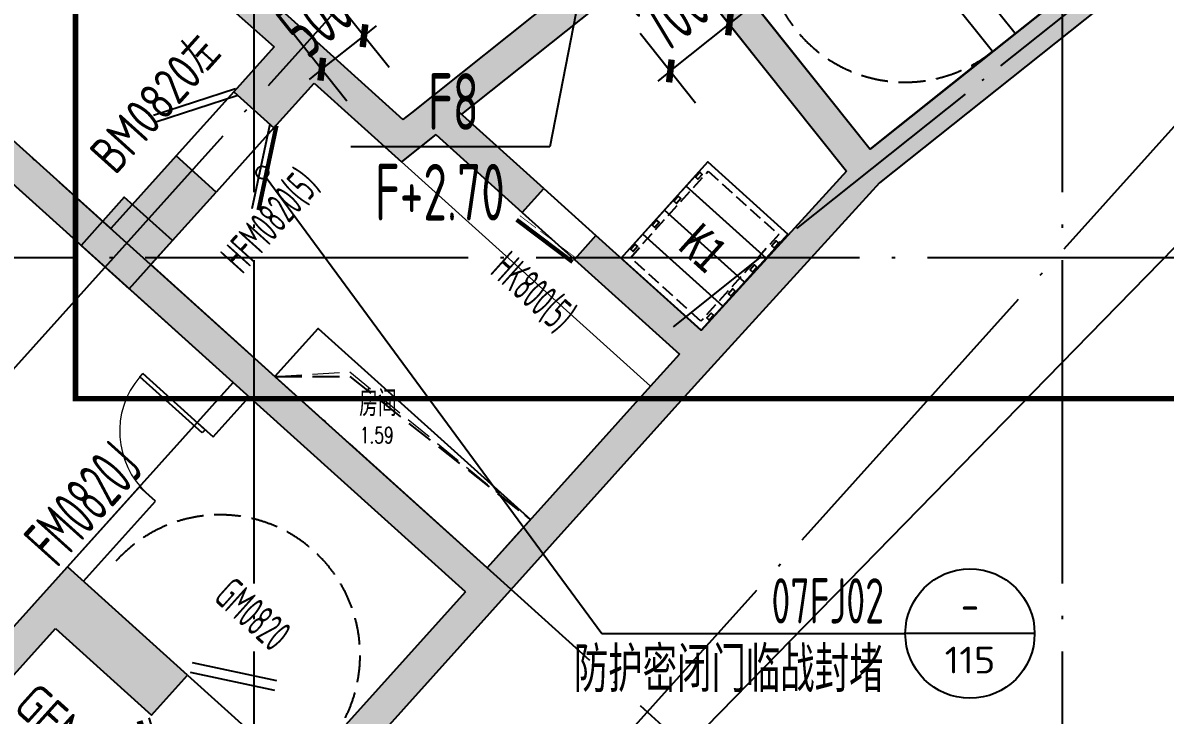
# Model space of a CAD drawing. Extents: x -473190 to 2138458, y -81875 to 2633646.
# Drawn here: x 1089212 to 1099812, y 58704 to 65123 of the extents above; entities that cross this region are included whole.
import ezdxf
from ezdxf.enums import TextEntityAlignment as Align

# ---------------------------------------------------------------- set-up
doc = ezdxf.new("R2010")
doc.units = 0
doc.header["$LTSCALE"] = 1000
for name, pattern in [('__DASH', [0.35, 0.25, -0.1]), ('CONTINOUS', [0]), ('DASH', [0.35, 0.25, -0.1]), ('DOTE', [2.42, 2, -0.2, 0.02, -0.2])]:
    doc.linetypes.add(name, pattern=pattern)
for name, color, linetype in [('A-COLUMN', 2, 'Continuous'), ('A-DIM_SYMB', 3, 'Continuous'), ('A-STAIR', 3, 'Continuous'), ('A-WALL', 2, 'Continuous'), ('CASING', 1, 'Continuous'), ('CASING-TEXT', 1, 'CONTINOUS'), ('DIM_IDEN', 3, 'Continuous'), ('DOOR_FIRE', 4, 'Continuous'), ('DOOR_FIRE_TEXT', 7, 'Continuous'), ('DOTE', 1, 'DOTE'), ('PUB_HATCH', 8, 'Continuous'), ('PUB_TEXT', 7, 'Continuous'), ('RF-JSK', 9, 'Continuous'), ('RF-M', 4, 'Continuous'), ('RF-MBH', 11, 'Continuous'), ('RF-QT', 30, 'Continuous'), ('SPACE', 7, 'Continuous'), ('STAIR', 2, 'Continuous'), ('TH_TEXT', 7, 'Continuous'), ('图层1', 7, 'Continuous'), ('索引线', 252, 'Continuous')]:
    doc.layers.add(name, color=color, linetype=linetype)
doc.layers.add('HOLE', color=52, linetype='Continuous', lineweight=15)
doc.styles.add('_TCH_DIM_T3', font='tssdeng.shx', dxfattribs={"width": 0.564706, "bigfont": '@@@tssdchn.shx'})
doc.styles.add('_TCH_SPACE', font='SIMPLEX', dxfattribs={"height": 5, "bigfont": 'GBCBIG'})
doc.styles.add('_TCH_WINDOW', font='tssdeng.shx', dxfattribs={"width": 0.8, "height": 3.5, "bigfont": 'tssdchn.shx'})
doc.styles.add('TYDG_01', font='', dxfattribs={"width": 0.8})
doc.styles.add('TYDG_02', font='TSSDENG', dxfattribs={"width": 0.8, "bigfont": 'TSSDCHN'})
doc.styles.get('TYDG_01').set_extended_font_data('SimSun')
doc.dimstyles.new('_TCH_ARCH&&150', dxfattribs={"dimtxt": 525, "dimasz": 150, "dimexe": 375, "dimexo": 450, "dimgap": 150, "dimtad": 1, "dimdec": 0, "dimzin": 0, "dimdsep": 46, "dimtxsty": '_TCH_DIM_T3', "dimblk": 'ARCHTICK', "dimcen": 0.09, "dimclrt": 7, "dimazin": 2, "dimtfac": 1, "dimtdec": 0, "dimtix": 1, "dimtmove": 2, "dimatfit": 3, "dimfxl": 0, "dimtolj": 1, "dimtzin": 0, "dimarcsym": 0})

# ---------------------------------------------------------------- blocks, each defined once
blk = doc.blocks.new('A$C031B73C8')
at = {"layer": 'HOLE', "linetype": 'DASH'}
blk.add_lwpolyline([(168245.2, -97353), (167843.8, -97798.8), (169813, -99571.9), (170214.4, -99126)], close=True, dxfattribs=at)
blk.add_lwpolyline([(167843.8, -97798.8), (168539, -97754.2), (170214.4, -99126)], dxfattribs=at)
at = {"layer": 'SPACE', "style": '_TCH_SPACE'}
blk.add_text('房间', height=241.13, dxfattribs=at).set_placement((168626, -98168.2))
at = {"layer": 'SPACE', "style": '_TCH_SPACE', "width": 0.705882}
blk.add_text('1.59', height=148.75, dxfattribs=at).set_placement((168631.4, -98417.6))
blk = doc.blocks.new('RFJSK1')
at = {"layer": 'RF-JSK'}
for p, q in [((220418, 104411), (220418, 104351)), ((221398, 104411), (221398, 104351)), ((220418, 104111), (220418, 104051)), ((221398, 104111), (221398, 104051)), ((220418, 103811), (220418, 103751)), ((221398, 103811), (221398, 103751)), ((220418, 103511), (220418, 103451)), ((221398, 103511), (221398, 103451))]:
    blk.add_line(p, q, dxfattribs=at)
for points in [[(220408, 104531), (221408, 104531), (221408, 103331), (220408, 103331), (220408, 104531)], [(220408, 104411), (220408, 104531), (221408, 104531), (221408, 104411)], [(220408, 104411), (220448, 104411), (220448, 104351), (220408, 104351)], [(221408, 104351), (221408, 104231), (220408, 104231), (220408, 104351)], [(221408, 104411), (221368, 104411), (221368, 104351), (221408, 104351)], [(220408, 104111), (220408, 104231), (221408, 104231), (221408, 104111)], [(220408, 104111), (220448, 104111), (220448, 104051), (220408, 104051)], [(221408, 104111), (221368, 104111), (221368, 104051), (221408, 104051)], [(221408, 104051), (221408, 103931), (220408, 103931), (220408, 104051)], [(220408, 103811), (220408, 103931), (221408, 103931), (221408, 103811)], [(220408, 103811), (220448, 103811), (220448, 103751), (220408, 103751)], [(221408, 103811), (221368, 103811), (221368, 103751), (221408, 103751)], [(221408, 103751), (221408, 103631), (220408, 103631), (220408, 103751)], [(220408, 103511), (220408, 103631), (221408, 103631), (221408, 103511)], [(220408, 103511), (220448, 103511), (220448, 103451), (220408, 103451)], [(221408, 103511), (221368, 103511), (221368, 103451), (221408, 103451)], [(221408, 103451), (221408, 103331), (220408, 103331), (220408, 103451)]]:
    blk.add_lwpolyline(points, dxfattribs=at)
at = {"layer": 'RF-JSK', "linetype": '__DASH', "ltscale": 0.5}
blk.add_lwpolyline([(220468, 104471), (221348, 104471), (221348, 103391), (220468, 103391)], close=True, dxfattribs=at)
at = {"layer": 'RF-JSK', "color": 110, "style": 'TYDG_01', "width": 0.8}
blk.add_text('K1', height=339.9, dxfattribs=at).set_placement((220727, 103744))
blk = doc.blocks.new('$DorLib2D$00000249')
at = {"color": 0}
for points, const_width in [([(-0.504, 0.274), (0.492, 0.361)], 0.06), ([(-0.5, 0.2), (-0.254, 0.221)], 0.01), ([(-0.156, 0.23), (0.13, 0.255)], 0.01), ([(0.207, 0.262), (0.496, 0.287)], 0.01)]:
    blk.add_lwpolyline(points, dxfattribs=dict(at, const_width=const_width))
blk = doc.blocks.new('$DorLib2D$00000001')
for p, q in [((0.45, 0.975), (0.5, 0.975)), ((0.45, 0), (0.45, 0.975)), ((0.5, 0), (0.5, 0.975)), ((0.5, 0), (0.45, 0))]:
    blk.add_line(p, q)
at = {"lineweight": 13}
blk.add_arc((0.475, 0), 0.975, 91.4693, 180, dxfattribs=at)
blk = doc.blocks.new('$DorLib2D$00000196')
at = {"color": 0}
for p, q in [((-0.5, 0.357), (0.366, 0.857)), ((-0.5, -0.357), (0.366, -0.857)), ((-0.557, -0.456), (0.309, -0.956))]:
    blk.add_line(p, q, dxfattribs=at)
at = {"color": 0, "const_width": 0.0714}
blk.add_lwpolyline([(-0.557, 0.456), (0.309, 0.956)], dxfattribs=at)
blk = doc.blocks.new('$DorLib2D$00000202')
at = {"color": 0}
for p, q in [((-0.5, 0.25), (0.366, 0.75)), ((-0.5, -0.25), (0.366, -0.75)), ((-0.54, -0.319), (0.326, -0.819))]:
    blk.add_line(p, q, dxfattribs=at)
at = {"color": 0, "const_width": 0.05}
blk.add_lwpolyline([(-0.54, 0.319), (0.326, 0.819)], dxfattribs=at)
blk = doc.blocks.new('afasgasg')
at = {"layer": 'PUB_HATCH'}
for points in [[(518112.6, -747779.1), (517932.9, -747794.3), (512965.6, -751750.1), (512921.8, -751923.1), (513053.8, -752063.4), (518237.1, -747935.6)], [(511156.7, -749719.4), (511032.1, -749563), (508709.1, -751412.9), (509173.1, -751426.9), (511101.6, -749891.1)], [(511156.7, -749719.4), (511101.6, -749891.1), (512745.9, -751955.8), (512921.8, -751923.1), (512965.6, -751750.1), (511336.3, -749704.2)], [(507089.7, -750223.8), (506947.6, -750365), (507434.5, -750803.4), (507699.6, -750907.5), (507858.1, -750781.2), (507273.7, -750255)], [(506049.6, -752740), (505918.4, -752487.2), (503800.4, -750580.2), (503599.7, -750803.1), (505940.6, -752910.9)], [(507434.5, -750803.4), (507059.9, -751219.4), (507431.5, -751554), (507806, -751138), (507699.6, -750907.5)], [(507699.6, -750907.5), (507806, -751138), (508617.9, -751869), (508629.8, -751476), (507858.1, -750781.2)], [(508888.6, -751493.8), (508709.1, -751412.9), (508629.8, -751476), (508617.9, -751869), (508935.2, -751616.4)], [(509173.1, -751426.9), (508709.1, -751412.9), (508888.6, -751493.8), (509154.5, -751410.2)], [(508935.2, -751616.4), (509737.8, -752339.1), (509938.5, -752116.2), (509154.5, -751410.2), (508888.6, -751493.8)], [(506289.9, -752821.8), (506896.2, -752148.5), (506524.6, -751813.9), (505918.4, -752487.2), (506049.6, -752740)], [(512921.8, -751923.1), (512745.9, -751955.8), (511399.1, -753431.3), (511342.3, -753582.5), (511519.6, -753744.3), (513053.8, -752063.4)], [(511399.1, -753431.3), (510421.6, -752551.1), (510220.8, -752774), (511196.9, -753652.9), (511342.3, -753582.5)], [(507278.2, -754115.3), (507479, -753892.4), (506289.9, -752821.8), (506049.6, -752740), (505940.6, -752910.9)], [(511342.3, -753582.5), (511196.9, -753652.9), (510927.2, -753948.3), (511149.5, -754149.8), (511148.8, -754150.6), (511519.6, -753744.3)], [(509351.6, -755847.7), (509411.1, -755632.1), (507479, -753892.4), (507278.2, -754115.3), (509210.4, -755855.1)], [(511149.5, -754149.8), (510927.2, -753948.3), (509411.1, -755632.1), (509351.6, -755847.7), (509433.4, -756055.8), (511150.2, -754149.1)], [(503925.2, -757689.8), (504066.4, -757682.4), (505404.7, -756196.1), (505516.3, -755623.8), (503843.5, -757481.7)], [(505404.7, -756196.1), (506296.4, -756999.1), (506631, -756627.5), (505516.3, -755623.8)], [(509351.6, -755847.7), (509210.4, -755855.1), (507671.4, -757564.3), (507600.7, -757792.2), (507794, -757876.5), (509433.4, -756055.8)]]:
    blk.add_hatch(color=256, dxfattribs=at).paths.add_polyline_path(points)
at = {"color": 2}
for points in [[(503843.5, -757481.7), (503810, -757518.8), (507055.3, -753914.6), (503488.2, -750702.8), (500276.4, -754269.9), (503843.5, -757481.7)], [(507441.9, -753859.1), (507843.4, -753413.2), (509812.6, -755186.2), (509411.2, -755632.1), (507441.9, -753859.1)]]:
    blk.add_lwpolyline(points, dxfattribs=at)
at = {"color": 2, "linetype": 'DASH'}
blk.add_lwpolyline([(507441.9, -753859.1), (508137.2, -753859.1), (509812.6, -755186.2)], dxfattribs=at)
at = {"layer": 'A-DIM_SYMB'}
blk.add_lwpolyline([(514664.8, -747872.2, 0, 0, 0), (512302.4, -749753.5, 0, 0, 0), (513143.4, -750809.6, 0, 0, 0), (514344.2, -749853.3, 0, 120, 0), (513992.1, -750133.7, 0, 0, 0)], format="xyseb", dxfattribs=at)
at = {"layer": 'A-STAIR'}
for p, q in [((511345.9, -749716.3), (512965.6, -751750.1)), ((514311.1, -750678.6), (513569.8, -749747.7)), ((514099.9, -750846.8), (513358.6, -749915.9)), ((514099.9, -750846.8), (513358.6, -749915.9)), ((515076.2, -750069.3), (514099.9, -750846.8)), ((512965.6, -751750.1), (514099.9, -750846.8))]:
    blk.add_line(p, q, dxfattribs=at)
at = {"layer": 'A-WALL'}
for p, q in [((507055.3, -753914.6), (506720.7, -754286.2)), ((506869.4, -754420), (507203.9, -754048.4)), ((506720.7, -754286.2), (506869.4, -754420)), ((506185.4, -754880.7), (505516.3, -755623.8)), ((506334, -755014.5), (506185.4, -754880.7)), ((505664.9, -755757.7), (506334, -755014.5))]:
    blk.add_line(p, q, dxfattribs=at)
at = {"layer": 'DOTE'}
blk.add_line((528991.6, -739179.3), (511137.6, -753397.6), dxfattribs=at)
at = {"layer": 'RF-M'}
for p, q in [((507059.9, -751219.4), (506524.6, -751813.9)), ((507431.5, -751554), (506896.2, -752148.5)), ((509938.5, -752116.2), (510421.6, -752551.1)), ((509737.8, -752339.1), (510220.8, -752774)), ((506631, -756627.5, 150), (507225.5, -757162.8, 150))]:
    blk.add_line(p, q, dxfattribs=at)
at = {"layer": 'RF-M', "lineweight": 15}
blk.add_line((508617.9, -751869), (510928.2, -753949.2), dxfattribs=at)
at = {"layer": 'RF-QT'}
for p, q in [((517932.9, -747794.3), (512965.6, -751750.1)), ((518237.1, -747935.6), (513053.8, -752063.4)), ((511032.1, -749563), (508709.1, -751412.9)), ((511336.3, -749704.2), (512965.6, -751750.1)), ((511101.6, -749891.1), (509173.1, -751426.9)), ((511101.6, -749891.1), (512745.9, -751955.8)), ((507273.7, -750255), (507858.1, -750781.2)), ((506947.6, -750365), (507434.5, -750803.4)), ((505918.4, -752487.2), (503800.4, -750580.2)), ((505940.6, -752910.9), (503599.7, -750803.1)), ((507434.5, -750803.4), (507059.9, -751219.4)), ((507858.1, -750781.2), (508629.8, -751476)), ((507059.9, -751219.4), (507431.5, -751554)), ((507431.5, -751554), (507806, -751138)), ((507806, -751138), (508617.9, -751869)), ((508709.1, -751412.9), (508629.8, -751476)), ((508709.1, -751412.9), (508709.1, -751412.9)), ((509173.1, -751426.9), (509154.5, -751410.2)), ((509938.5, -752116.2), (509154.5, -751410.2)), ((508935.2, -751616.4), (508617.9, -751869)), ((508935.2, -751616.4), (509737.8, -752339.1)), ((506524.6, -751813.9), (505918.4, -752487.2)), ((506896.2, -752148.5), (506524.6, -751813.9)), ((512745.9, -751955.8), (511399.1, -753431.3)), ((513053.8, -752063.4), (511519.6, -753744.3)), ((506289.9, -752821.8), (506896.2, -752148.5)), ((509737.8, -752339.1), (509938.5, -752116.2)), ((510421.6, -752551.1), (510220.8, -752774)), ((511399.1, -753431.3), (510421.6, -752551.1)), ((510220.8, -752774), (511196.9, -753652.9)), ((507278.2, -754115.3), (505940.6, -752910.9)), ((507479, -753892.4), (506289.9, -752821.8)), ((511196.9, -753652.9), (510927.2, -753948.3)), ((511519.6, -753744.3), (511148.8, -754150.6)), ((509411.1, -755632.1), (507479, -753892.4)), ((510927.2, -753948.3), (509411.1, -755632.1)), ((509210.4, -755855.1), (507278.2, -754115.3)), ((511150.2, -754149.1), (509433.4, -756055.8)), ((503843.5, -757481.7), (505516.3, -755623.8)), ((506631, -756627.5), (505516.3, -755623.8)), ((509210.4, -755855.1), (507671.4, -757564.3)), ((509433.4, -756055.8), (507794, -757876.5)), ((504066.4, -757682.4), (505404.7, -756196.1)), ((505404.7, -756196.1), (506296.4, -756999.1)), ((506296.4, -756999.1), (506631, -756627.5))]:
    blk.add_line(p, q, dxfattribs=at)
at = {"layer": 'DOOR_FIRE'}
ref = blk.add_blockref('$DorLib2D$00000001', (506527.4, -754650.3), dxfattribs=dict(at, xscale=800, yscale=800, zscale=200, rotation=47.99999999996294))
ref.add_attrib('A', 'FM0820J', (505421.2, -755641.9), dxfattribs={"layer": 'DOOR_FIRE_TEXT', "height": 446.25, "rotation": 48, "style": '_TCH_WINDOW', "width": 0.564706})
at = {"layer": 'RF-JSK', "linetype": 'ByBlock', "rotation": 318.0000000003557}
blk.add_blockref('RFJSK1', (277719.1, -682069.9), dxfattribs=at)
at = {"layer": 'RF-M'}
ref = blk.add_blockref('$DorLib2D$00000202', (506978, -751684), dxfattribs=dict(at, xscale=800, yscale=800, zscale=500, rotation=228.0000000000038))
ref.add_attrib('A', 'HFM0820(5)', (507141.2, -752919.5), dxfattribs={"layer": 'RF-MBH', "height": 297.5, "rotation": 48, "style": '_TCH_WINDOW', "width": 0.564706})
at = {"layer": 'RF-M', "lineweight": 15}
ref = blk.add_blockref('$DorLib2D$00000249', (510079.7, -752445.1), dxfattribs=dict(at, xscale=-650, yscale=-650, zscale=300, rotation=318.0000000000849))
ref.add_attrib('A', 'HK800(5)', (509427.3, -752898.7), dxfattribs={"layer": 'RF-MBH', "lineweight": 15, "height": 297.5, "rotation": 318, "style": '_TCH_WINDOW', "width": 0.564706})
at = {"layer": 'RF-M'}
ref = blk.add_blockref('$DorLib2D$00000196', (506761, -757081), dxfattribs=dict(at, xscale=800, yscale=-800, zscale=500, rotation=317.999999999987))
ref.add_attrib('A', 'GFM0820(6)左', (505002.2, -756942.2), dxfattribs={"layer": 'RF-MBH', "height": 350, "rotation": 318, "style": '_TCH_WINDOW', "width": 0.8})
at = {"layer": 'RF-M', "color": 11, "style": '_TCH_WINDOW'}
for s, height, rotation, width, p in [('BM0820左', 350, 48, 0.8, (505960.2, -752001)), ('GM0820', 297.5, 318, 0.564706, (506862.9, -755926.1))]:
    blk.add_text(s, height=height, rotation=rotation, dxfattribs=dict(at, width=width)).set_placement(p)
blk = doc.blocks.new('_ArchTick')
at = {"color": 0, "linetype": 'ByBlock', "const_width": 0.4}
blk.add_lwpolyline([(-0.5, -0.5), (0.5, 0.5)], dxfattribs=at)
blk = doc.blocks.new('*D5924')
at = {"layer": 'CASING-TEXT', "color": 0, "lineweight": -2, "transparency": 16777216}
for p, q in [((-24370, -94178), (-23856, -94824)), ((-24090, -94530), (-23973, -94437)), ((-24638, -94966), (-24090, -94530)), ((-24918, -94614), (-24404, -95260)), ((-24638, -94966), (-24755, -95060))]:
    blk.add_line(p, q, dxfattribs=at)
at = {"layer": 'Defpoints', "color": 0, "transparency": 16777216}
for p in [(-24650, -93826), (-25198, -94262), (-24090, -94530)]:
    blk.add_point(p, dxfattribs=at)
at = {"layer": 'CASING-TEXT', "color": 0, "lineweight": -2, "transparency": 16777216, "xscale": 150, "yscale": 150, "zscale": 150}
for p, rotation in [((-24090, -94530), 218.5144585629784), ((-24638, -94966), 38.51445856297843)]:
    blk.add_blockref('_ArchTick', p, dxfattribs=dict(at, rotation=rotation))
at = {"layer": 'CASING-TEXT', "color": 7, "transparency": 16777216, "insert": (-24621, -94426), "char_height": 525, "attachment_point": 5, "rotation": 38.5145, "style": '_TCH_DIM_T3'}
blk.add_mtext('\\A1;700', dxfattribs=at)
blk = doc.blocks.new('*D5929')
at = {"layer": 'CASING-TEXT', "color": 0, "lineweight": -2, "transparency": 16777216}
for p, q in [((-27762, -94287), (-27248, -94932)), ((-27481, -94639), (-27364, -94546)), ((-28153, -94598), (-27639, -95244)), ((-27873, -94950), (-27481, -94639)), ((-27873, -94950), (-27990, -95044))]:
    blk.add_line(p, q, dxfattribs=at)
at = {"layer": 'Defpoints', "color": 0, "transparency": 16777216}
for p in [(-28042, -93935), (-28433, -94246), (-27481, -94639)]:
    blk.add_point(p, dxfattribs=at)
at = {"layer": 'CASING-TEXT', "color": 0, "lineweight": -2, "transparency": 16777216, "xscale": 150, "yscale": 150, "zscale": 150}
for p, rotation in [((-27481, -94639), 218.5144585629798), ((-27873, -94950), 38.51445856297978)]:
    blk.add_blockref('_ArchTick', p, dxfattribs=dict(at, rotation=rotation))
at = {"layer": 'CASING-TEXT', "color": 7, "transparency": 16777216, "insert": (-27934, -94472), "char_height": 525, "attachment_point": 5, "rotation": 38.5145, "style": '_TCH_DIM_T3'}
blk.add_mtext('\\A1;500', dxfattribs=at)
blk = doc.blocks.new('_FZH')
blk.add_lwpolyline([(-0.5, -0.5), (0.5, -0.5), (0.5, 0.5), (-0.5, 0.5)], close=True)
at = {"layer": 'PUB_HATCH'}
blk.add_solid([(-0.5, -0.5), (0.5, -0.5), (-0.5, 0.5), (0.5, 0.5)], dxfattribs=at)
blk = doc.blocks.new('A$C77B03727')
at = {"layer": 'CASING'}
for p, q in [((-25491.7, -94304.1), (-25757, -95669.9)), ((-25757, -95669.9), (-27604.3, -95669.9))]:
    blk.add_line(p, q, dxfattribs=at)
at = {"layer": 'TH_TEXT', "style": 'TYDG_02', "width": 0.64}
for s, p in [('F8', (-26887.4, -95512.4)), ('F+2.70', (-27378.5, -96352.4))]:
    blk.add_text(s, height=525, dxfattribs=at).set_placement(p)
at = {"layer": 'CASING-TEXT'}
for p1, p2, picture, middle in [((-25198.2, -94262.2), (-24650.4, -93826.3), '*D5924', (-24620.7, -94425.7)), ((-28433, -94246.2), (-28041.7, -93934.8), '*D5929', (-27933.8, -94471.9))]:
    dim = blk.add_aligned_dim(p1=p1, p2=p2, distance=-900, dimstyle='_TCH_ARCH&&150', dxfattribs=at)
    dim.commit()
    dim.dimension.update_dxf_attribs({"geometry": picture, "text_midpoint": middle})

msp = doc.modelspace()

# ---------------------------------------------------------------- linework, layer by layer
msp.add_lwpolyline([(1112156.7, 75580.2), (1058245.2, 20445.9), (1054306.6, 23992.3), (1056358.3, 26249), (1048706.7, 33205.4), (1048706.7, 35640.6), (1047031.7, 35643), (1019281.7, 35643), (1019477.2, 102367.4), (1046081.7, 102367.4), (1046081.7, 96967.4), (1043106.7, 96967.4), (1043106.7, 95017.4), (1057856.7, 95017.4), (1057856.7, 150642.4)])
at = {"layer": 'DIM_IDEN'}
for p, q in [((1091468.3, 63688.6), (1094583.2, 59459.5)), ((1094583.2, 59459.5), (1097400.8, 59459.5)), ((1098600.8, 59459.5), (1097400.8, 59459.5))]:
    msp.add_line(p, q, dxfattribs=at)
for centre, radius in [((1091433.7, 63735.5), 58.2), ((1098000.8, 59459.5), 600)]:
    msp.add_circle(centre, radius, dxfattribs=at)
at = {"layer": 'DOTE', "color": 16, "linetype": 'DOTE', "ltscale": 1.5}
for p, q in [((1091356.7, 171823.5), (1091356.7, -58315.4)), ((1098856.7, 171823.5), (1098856.7, -58315.4))]:
    msp.add_line(p, q, dxfattribs=at)
at = {"layer": 'DOTE', "color": 127, "linetype": 'DOTE', "ltscale": 1.5}
for p, q in [((994333.1, -43362.2), (1127072.2, 104059.5)), ((999286.8, -47574.7), (1131902.7, 99710.1)), ((1081451.3, 70936.9), (1105090.4, 49652.1)), ((1158685.6, 62942.4), (1029856.7, 62942.4))]:
    msp.add_line(p, q, dxfattribs=at)
at = {"layer": 'STAIR', "color": 9, "linetype": 'DASH'}
for centre, start, end in [((1097398.6, 65872.7), 128.53259, 308.53259), ((1091041.4, 59260.8), 318, 138)]:
    msp.add_arc(centre, 1300, start, end, dxfattribs=at)
at = {"layer": '图层1', "color": 6, "linetype": 'DASH', "const_width": 50}
msp.add_lwpolyline([(1089700.1, 84067.9), (1112966.9, 84067.9), (1112966.9, 61637.6), (1089700.1, 61637.6)], close=True, dxfattribs=at)

# ---------------------------------------------------------------- block references
for name, p in [('A$C77B03727', (1119858.5, 159642.4)), ('A$C031B73C8', (923706.7, 159642.4))]:
    msp.add_blockref(name, p)
at = {"layer": 'A-COLUMN', "xscale": 599.9999999999477, "yscale": 599.9999999999477, "zscale": 599.9999999999477, "rotation": 48.00000000000649}
msp.add_blockref('_FZH', (1090175.5, 63081.6), dxfattribs=at)
at = {"layer": '索引线'}
msp.add_blockref('afasgasg', (584108.5, 815702.6), dxfattribs=at)

# ---------------------------------------------------------------- texts
at = {"layer": 'PUB_TEXT', "style": 'TYDG_02'}
for s, width, p in [('07FJ02', 0.64, (1096158.2, 59553.2)), ('防护密闭门临战封堵', 0.8, (1094324.9, 58916.9))]:
    msp.add_text(s, height=420, dxfattribs=dict(at, width=width)).set_placement(p)
for s, height, width, p, p2 in [('-', 318.1, 0.962963, (1097916, 59569.9), (1098085.6, 59569.9)), ('115', 247.42, 1.238095, (1097765.1, 59090.4), (1098236.4, 59090.4))]:
    msp.add_text(s, height=height, dxfattribs=dict(at, width=width)).set_placement(p, p2, align=Align.FIT)

doc.saveas('drawing.dxf')
